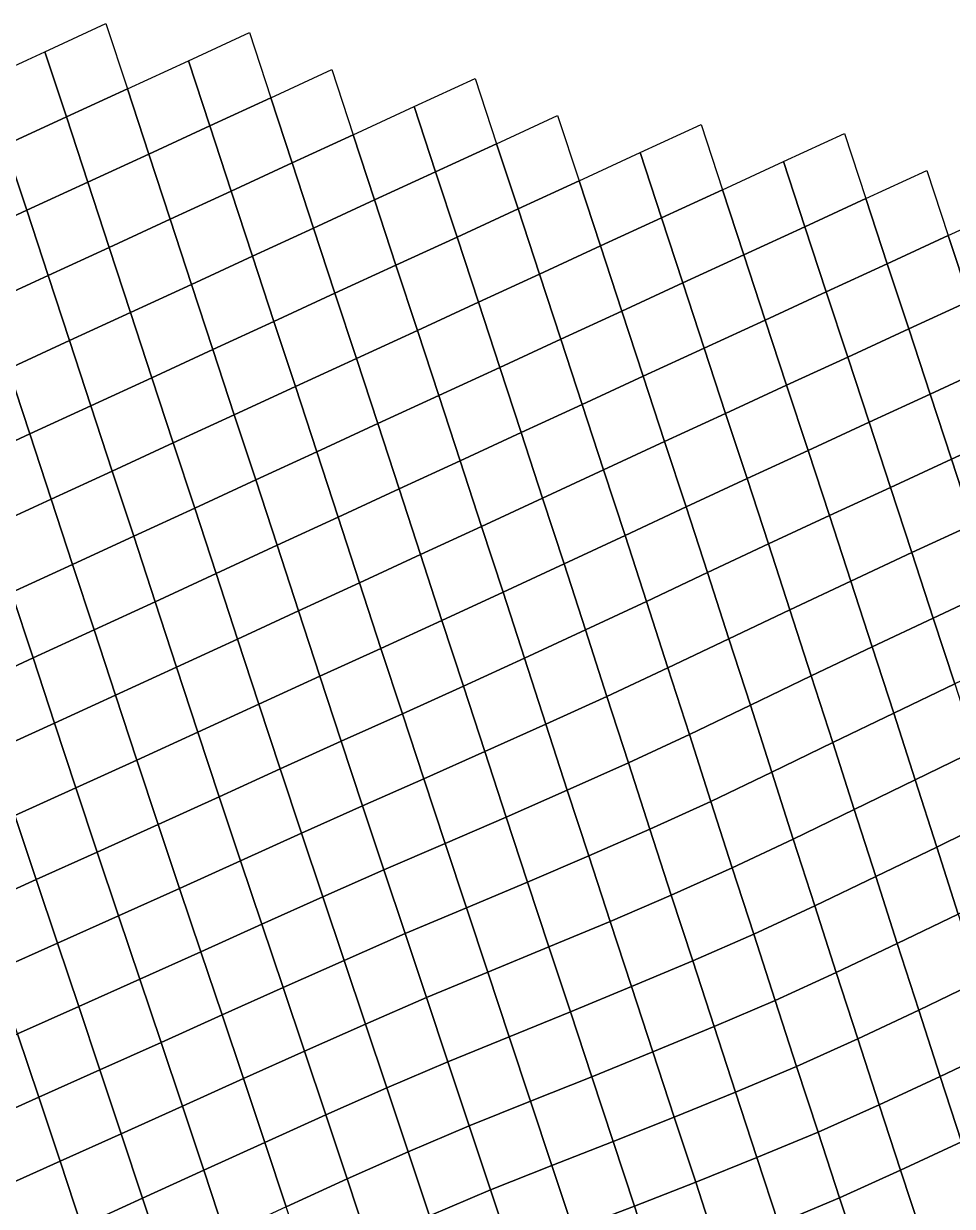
# Model space of a CAD drawing. Header units: metres. Extents: x -3.45 to 6.13, y -4.05 to 5.19.
# Drawn here: x 0.944 to 2.908, y 2.459 to 4.959 of the extents above; entities that cross this region are included whole.
import ezdxf

# ---------------------------------------------------------------- set-up
doc = ezdxf.new("R2010")
doc.units = ezdxf.units.M

msp = doc.modelspace()

# ---------------------------------------------------------------- linework, layer by layer
at = {"layer": 'A1'}
for points in [[(0.98879, 4.89959, -6.75465), (1.11782, 4.9591, -6.74967), (1.16306, 4.82127, -6.7131), (1.03402, 4.76184, -6.71798)], [(1.29209, 4.88078, -6.70812), (1.42113, 4.94021, -6.70325), (1.46637, 4.80246, -6.66657), (1.33733, 4.74303, -6.67145)], [(0.85975, 4.84016, -6.75953), (0.98879, 4.89959, -6.75465), (1.03402, 4.76184, -6.71798), (0.90499, 4.70232, -6.72296)], [(1.16306, 4.82127, -6.7131), (1.29209, 4.88078, -6.70812), (1.33733, 4.74303, -6.67145), (1.20829, 4.68352, -6.67643)], [(1.46637, 4.80246, -6.66657), (1.5954, 4.86198, -6.66159), (1.64064, 4.72414, -6.62503), (1.5116, 4.66471, -6.6299)], [(1.76967, 4.78365, -6.62004), (1.89871, 4.84308, -6.61517), (1.94394, 4.70533, -6.5785), (1.81491, 4.64591, -6.58337)], [(1.03402, 4.76184, -6.71798), (1.16306, 4.82127, -6.7131), (1.20829, 4.68352, -6.67643), (1.07925, 4.62409, -6.68131)], [(1.33733, 4.74303, -6.67145), (1.46637, 4.80246, -6.66657), (1.5116, 4.66471, -6.6299), (1.38257, 4.6052, -6.63488)], [(1.64064, 4.72414, -6.62503), (1.76967, 4.78365, -6.62004), (1.81491, 4.64591, -6.58337), (1.68587, 4.58639, -6.58835)], [(0.90499, 4.70232, -6.72296), (1.03402, 4.76184, -6.71798), (1.07925, 4.62409, -6.68131), (0.95022, 4.56458, -6.68629)], [(1.94394, 4.70533, -6.5785), (2.07298, 4.76485, -6.57351), (2.11821, 4.6271, -6.53684), (1.98918, 4.56759, -6.54182)], [(1.20829, 4.68352, -6.67643), (1.33733, 4.74303, -6.67145), (1.38257, 4.6052, -6.63488), (1.25353, 4.54577, -6.63976)], [(2.24725, 4.68653, -6.53197), (2.37628, 4.74604, -6.52699), (2.42152, 4.60821, -6.49042), (2.29248, 4.54878, -6.4953)], [(2.55056, 4.66772, -6.48544), (2.67959, 4.72715, -6.48056), (2.72483, 4.5894, -6.44389), (2.59579, 4.52997, -6.44877)], [(0.77595, 4.6429, -6.72784), (0.90499, 4.70232, -6.72296), (0.95022, 4.56458, -6.68629), (0.82118, 4.50515, -6.69116)], [(1.5116, 4.66471, -6.6299), (1.64064, 4.72414, -6.62503), (1.68587, 4.58639, -6.58835), (1.55683, 4.52696, -6.59323)], [(1.81491, 4.64591, -6.58337), (1.94394, 4.70533, -6.5785), (1.98918, 4.56759, -6.54182), (1.86014, 4.50816, -6.5467)], [(1.07925, 4.62409, -6.68131), (1.20829, 4.68352, -6.67643), (1.25353, 4.54577, -6.63976), (1.12449, 4.48626, -6.64474)], [(2.11821, 4.6271, -6.53684), (2.24725, 4.68653, -6.53197), (2.29248, 4.54878, -6.4953), (2.16345, 4.48927, -6.50028)], [(1.38257, 4.6052, -6.63488), (1.5116, 4.66471, -6.6299), (1.55683, 4.52696, -6.59323), (1.4278, 4.46745, -6.59821)], [(2.42152, 4.60821, -6.49042), (2.55056, 4.66772, -6.48544), (2.59579, 4.52997, -6.44877), (2.46676, 4.47046, -6.45375)], [(1.68587, 4.58639, -6.58835), (1.81491, 4.64591, -6.58337), (1.86014, 4.50816, -6.5467), (1.7311, 4.44864, -6.55168)], [(1.98918, 4.56759, -6.54182), (2.11821, 4.6271, -6.53684), (2.16345, 4.48927, -6.50028), (2.03441, 4.42984, -6.50515)], [(2.72483, 4.5894, -6.44389), (2.85386, 4.64892, -6.43891), (2.8991, 4.51117, -6.40224), (2.77006, 4.45165, -6.40722)], [(0.95022, 4.56458, -6.68629), (1.07925, 4.62409, -6.68131), (1.12449, 4.48626, -6.64474), (0.99545, 4.42683, -6.64962)], [(1.25353, 4.54577, -6.63976), (1.38257, 4.6052, -6.63488), (1.4278, 4.46745, -6.59821), (1.29876, 4.40802, -6.60309)], [(2.29248, 4.54878, -6.4953), (2.42152, 4.60821, -6.49042), (2.46676, 4.47046, -6.45375), (2.33772, 4.41103, -6.45862)], [(1.55683, 4.52696, -6.59323), (1.68587, 4.58639, -6.58835), (1.7311, 4.44864, -6.55168), (1.60207, 4.38921, -6.55656)], [(2.59579, 4.52997, -6.44877), (2.72483, 4.5894, -6.44389), (2.77006, 4.45165, -6.40722), (2.64102, 4.39222, -6.41209)], [(0.82118, 4.50515, -6.69116), (0.95022, 4.56458, -6.68629), (0.99545, 4.42683, -6.64962), (0.86642, 4.3674, -6.65449)], [(1.86014, 4.50816, -6.5467), (1.98918, 4.56759, -6.54182), (2.03441, 4.42984, -6.50515), (1.90538, 4.37032, -6.51013)], [(2.8991, 4.51117, -6.40224), (3.02813, 4.5706, -6.39736), (3.07337, 4.43285, -6.36069), (2.94433, 4.37333, -6.36567)], [(1.12449, 4.48626, -6.64474), (1.25353, 4.54577, -6.63976), (1.29876, 4.40802, -6.60309), (1.16973, 4.34851, -6.60807)], [(1.4278, 4.46745, -6.59821), (1.55683, 4.52696, -6.59323), (1.60207, 4.38921, -6.55656), (1.47303, 4.3297, -6.56154)], [(2.16345, 4.48927, -6.50028), (2.29248, 4.54878, -6.4953), (2.33772, 4.41103, -6.45862), (2.20868, 4.35152, -6.46361)], [(2.46676, 4.47046, -6.45375), (2.59579, 4.52997, -6.44877), (2.64102, 4.39222, -6.41209), (2.51199, 4.33271, -6.41708)], [(1.7311, 4.44864, -6.55168), (1.86014, 4.50816, -6.5467), (1.90538, 4.37032, -6.51013), (1.77634, 4.31089, -6.51501)], [(2.77006, 4.45165, -6.40722), (2.8991, 4.51117, -6.40224), (2.94433, 4.37333, -6.36567), (2.81529, 4.3139, -6.37055)], [(0.99545, 4.42683, -6.64962), (1.12449, 4.48626, -6.64474), (1.16973, 4.34851, -6.60807), (1.04069, 4.28908, -6.61294)], [(2.03441, 4.42984, -6.50515), (2.16345, 4.48927, -6.50028), (2.20868, 4.35152, -6.46361), (2.07964, 4.29209, -6.46848)], [(1.29876, 4.40802, -6.60309), (1.4278, 4.46745, -6.59821), (1.47303, 4.3297, -6.56154), (1.34399, 4.27027, -6.56641)], [(2.33772, 4.41103, -6.45862), (2.46676, 4.47046, -6.45375), (2.51199, 4.33271, -6.41708), (2.38295, 4.27328, -6.42195)], [(2.64102, 4.39222, -6.41209), (2.77006, 4.45165, -6.40722), (2.81529, 4.3139, -6.37055), (2.68626, 4.25439, -6.37553)], [(0.86642, 4.3674, -6.65449), (0.99545, 4.42683, -6.64962), (1.04069, 4.28908, -6.61294), (0.91165, 4.22956, -6.61793)], [(1.60207, 4.38921, -6.55656), (1.7311, 4.44864, -6.55168), (1.77634, 4.31089, -6.51501), (1.6473, 4.25138, -6.51999)], [(1.90538, 4.37032, -6.51013), (2.03441, 4.42984, -6.50515), (2.07964, 4.29209, -6.46848), (1.95061, 4.23257, -6.47346)], [(1.16973, 4.34851, -6.60807), (1.29876, 4.40802, -6.60309), (1.34399, 4.27027, -6.56641), (1.21496, 4.21076, -6.5714)], [(2.20868, 4.35152, -6.46361), (2.33772, 4.41103, -6.45862), (2.38295, 4.27328, -6.42195), (2.25392, 4.21377, -6.42693)], [(1.47303, 4.3297, -6.56154), (1.60207, 4.38921, -6.55656), (1.6473, 4.25138, -6.51999), (1.51826, 4.19195, -6.52487)], [(2.51199, 4.33271, -6.41708), (2.64102, 4.39222, -6.41209), (2.68626, 4.25439, -6.37553), (2.55722, 4.19496, -6.3804)], [(1.77634, 4.31089, -6.51501), (1.90538, 4.37032, -6.51013), (1.95061, 4.23257, -6.47346), (1.82157, 4.17315, -6.47834)], [(2.07964, 4.29209, -6.46848), (2.20868, 4.35152, -6.46361), (2.25392, 4.21377, -6.42693), (2.12488, 4.15434, -6.43181)], [(2.81529, 4.3139, -6.37055), (2.94433, 4.37333, -6.36567), (2.98957, 4.23558, -6.329), (2.86053, 4.17616, -6.33387)], [(1.04069, 4.28908, -6.61294), (1.16973, 4.34851, -6.60807), (1.21496, 4.21076, -6.5714), (1.08592, 4.15133, -6.57627)], [(1.34399, 4.27027, -6.56641), (1.47303, 4.3297, -6.56154), (1.51826, 4.19195, -6.52487), (1.38923, 4.13244, -6.52985)], [(2.38295, 4.27328, -6.42195), (2.51199, 4.33271, -6.41708), (2.55722, 4.19496, -6.3804), (2.42819, 4.13545, -6.38539)], [(1.6473, 4.25138, -6.51999), (1.77634, 4.31089, -6.51501), (1.82157, 4.17315, -6.47834), (1.69254, 4.11363, -6.48332)], [(2.68626, 4.25439, -6.37553), (2.81529, 4.3139, -6.37055), (2.86053, 4.17616, -6.33387), (2.73149, 4.11664, -6.33886)], [(0.91165, 4.22956, -6.61793), (1.04069, 4.28908, -6.61294), (1.08592, 4.15133, -6.57627), (0.95689, 4.09182, -6.58125)], [(1.95061, 4.23257, -6.47346), (2.07964, 4.29209, -6.46848), (2.12488, 4.15434, -6.43181), (1.99584, 4.09482, -6.43679)], [(1.21496, 4.21076, -6.5714), (1.34399, 4.27027, -6.56641), (1.38923, 4.13244, -6.52985), (1.26019, 4.07301, -6.53472)], [(1.51826, 4.19195, -6.52487), (1.6473, 4.25138, -6.51999), (1.69254, 4.11363, -6.48332), (1.5635, 4.0542, -6.48819)], [(2.25392, 4.21377, -6.42693), (2.38295, 4.27328, -6.42195), (2.42819, 4.13545, -6.38539), (2.29915, 4.07602, -6.39026)], [(2.55722, 4.19496, -6.3804), (2.68626, 4.25439, -6.37553), (2.73149, 4.11664, -6.33886), (2.60245, 4.05721, -6.34373)], [(0.78261, 4.17014, -6.6228), (0.91165, 4.22956, -6.61793), (0.95689, 4.09182, -6.58125), (0.82785, 4.03239, -6.58613)], [(1.82157, 4.17315, -6.47834), (1.95061, 4.23257, -6.47346), (1.99584, 4.09482, -6.43679), (1.8668, 4.0354, -6.44167)], [(2.86053, 4.17616, -6.33387), (2.98957, 4.23558, -6.329), (3.0348, 4.09783, -6.29233), (2.90577, 4.03832, -6.29731)], [(1.08592, 4.15133, -6.57627), (1.21496, 4.21076, -6.5714), (1.26019, 4.07301, -6.53472), (1.13116, 4.01349, -6.53971)], [(2.12488, 4.15434, -6.43181), (2.25392, 4.21377, -6.42693), (2.29915, 4.07602, -6.39026), (2.17014, 4.01607, -6.39578)], [(1.38923, 4.13244, -6.52985), (1.51826, 4.19195, -6.52487), (1.5635, 4.0542, -6.48819), (1.43446, 3.99469, -6.49318)], [(2.42819, 4.13545, -6.38539), (2.55722, 4.19496, -6.3804), (2.60245, 4.05721, -6.34373), (2.47342, 3.9977, -6.34871)], [(2.73149, 4.11664, -6.33886), (2.86053, 4.17616, -6.33387), (2.90577, 4.03832, -6.29731), (2.77673, 3.97889, -6.30218)], [(0.95689, 4.09182, -6.58125), (1.08592, 4.15133, -6.57627), (1.13116, 4.01349, -6.53971), (1.00212, 3.95407, -6.54458)], [(1.69254, 4.11363, -6.48332), (1.82157, 4.17315, -6.47834), (1.8668, 4.0354, -6.44167), (1.73777, 3.97588, -6.44665)], [(1.99584, 4.09482, -6.43679), (2.12488, 4.15434, -6.43181), (2.17014, 4.01607, -6.39578), (2.04112, 3.9563, -6.40108)], [(1.26019, 4.07301, -6.53472), (1.38923, 4.13244, -6.52985), (1.43446, 3.99469, -6.49318), (1.30543, 3.93526, -6.49805)], [(2.29915, 4.07602, -6.39026), (2.42819, 4.13545, -6.38539), (2.47342, 3.9977, -6.34871), (2.34441, 3.93775, -6.35423)], [(1.5635, 4.0542, -6.48819), (1.69254, 4.11363, -6.48332), (1.73777, 3.97588, -6.44665), (1.60875, 3.9162, -6.45184)], [(2.60245, 4.05721, -6.34373), (2.73149, 4.11664, -6.33886), (2.77673, 3.97889, -6.30218), (2.64769, 3.91938, -6.30717)], [(0.82785, 4.03239, -6.58613), (0.95689, 4.09182, -6.58125), (1.00212, 3.95407, -6.54458), (0.87309, 3.89455, -6.54956)], [(1.8668, 4.0354, -6.44167), (1.99584, 4.09482, -6.43679), (2.04112, 3.9563, -6.40108), (1.91209, 3.89662, -6.40628)], [(2.17014, 4.01607, -6.39578), (2.29915, 4.07602, -6.39026), (2.34441, 3.93775, -6.35423), (2.21543, 3.87721, -6.3605)], [(2.90577, 4.03832, -6.29731), (3.0348, 4.09783, -6.29233), (3.08003, 3.96009, -6.25565), (2.951, 3.90057, -6.26064)], [(1.13116, 4.01349, -6.53971), (1.26019, 4.07301, -6.53472), (1.30543, 3.93526, -6.49805), (1.1764, 3.87557, -6.50325)], [(1.43446, 3.99469, -6.49318), (1.5635, 4.0542, -6.48819), (1.60875, 3.9162, -6.45184), (1.47972, 3.85651, -6.45704)], [(2.47342, 3.9977, -6.34871), (2.60245, 4.05721, -6.34373), (2.64769, 3.91938, -6.30717), (2.51869, 3.85935, -6.31279)], [(1.73777, 3.97588, -6.44665), (1.8668, 4.0354, -6.44167), (1.91209, 3.89662, -6.40628), (1.78307, 3.83693, -6.41147)], [(2.77673, 3.97889, -6.30218), (2.90577, 4.03832, -6.29731), (2.951, 3.90057, -6.26064), (2.82196, 3.84114, -6.26551)], [(1.00212, 3.95407, -6.54458), (1.13116, 4.01349, -6.53971), (1.1764, 3.87557, -6.50325), (1.04737, 3.81606, -6.50823)], [(2.04112, 3.9563, -6.40108), (2.17014, 4.01607, -6.39578), (2.21543, 3.87721, -6.3605), (2.08642, 3.81726, -6.36601)], [(1.30543, 3.93526, -6.49805), (1.43446, 3.99469, -6.49318), (1.47972, 3.85651, -6.45704), (1.35069, 3.797, -6.46202)], [(1.60875, 3.9162, -6.45184), (1.73777, 3.97588, -6.44665), (1.78307, 3.83693, -6.41147), (1.65406, 3.77699, -6.41699)], [(2.34441, 3.93775, -6.35423), (2.47342, 3.9977, -6.34871), (2.51869, 3.85935, -6.31279), (2.38971, 3.7988, -6.31906)], [(2.64769, 3.91938, -6.30717), (2.77673, 3.97889, -6.30218), (2.82196, 3.84114, -6.26551), (2.69296, 3.78103, -6.27124)], [(0.87309, 3.89455, -6.54956), (1.00212, 3.95407, -6.54458), (1.04737, 3.81606, -6.50823), (0.91834, 3.75646, -6.51332)], [(1.91209, 3.89662, -6.40628), (2.04112, 3.9563, -6.40108), (2.08642, 3.81726, -6.36601), (1.9574, 3.75749, -6.37132)], [(1.1764, 3.87557, -6.50325), (1.30543, 3.93526, -6.49805), (1.35069, 3.797, -6.46202), (1.22167, 3.73722, -6.46732)], [(2.21543, 3.87721, -6.3605), (2.34441, 3.93775, -6.35423), (2.38971, 3.7988, -6.31906), (2.26076, 3.73774, -6.32596)], [(1.47972, 3.85651, -6.45704), (1.60875, 3.9162, -6.45184), (1.65406, 3.77699, -6.41699), (1.52501, 3.71773, -6.42165)], [(2.51869, 3.85935, -6.31279), (2.64769, 3.91938, -6.30717), (2.69296, 3.78103, -6.27124), (2.56399, 3.72031, -6.27772)], [(2.82196, 3.84114, -6.26551), (2.951, 3.90057, -6.26064), (2.99623, 3.76282, -6.22396), (2.86723, 3.70271, -6.2297)], [(1.04737, 3.81606, -6.50823), (1.1764, 3.87557, -6.50325), (1.22167, 3.73722, -6.46732), (1.09264, 3.67762, -6.47241)], [(1.78307, 3.83693, -6.41147), (1.91209, 3.89662, -6.40628), (1.9574, 3.75749, -6.37132), (1.82837, 3.69789, -6.37641)], [(2.08642, 3.81726, -6.36601), (2.21543, 3.87721, -6.3605), (2.26076, 3.73774, -6.32596), (2.13175, 3.67762, -6.33169)], [(1.35069, 3.797, -6.46202), (1.47972, 3.85651, -6.45704), (1.52501, 3.71773, -6.42165), (1.39597, 3.65839, -6.42642)], [(2.38971, 3.7988, -6.31906), (2.51869, 3.85935, -6.31279), (2.56399, 3.72031, -6.27772), (2.43505, 3.65907, -6.28484)], [(1.65406, 3.77699, -6.41699), (1.78307, 3.83693, -6.41147), (1.82837, 3.69789, -6.37641), (1.69933, 3.63855, -6.38117)], [(2.69296, 3.78103, -6.27124), (2.82196, 3.84114, -6.26551), (2.86723, 3.70271, -6.2297), (2.73827, 3.6419, -6.23628)], [(0.91834, 3.75646, -6.51332), (1.04737, 3.81606, -6.50823), (1.09264, 3.67762, -6.47241), (0.96359, 3.61837, -6.47707)], [(1.9574, 3.75749, -6.37132), (2.08642, 3.81726, -6.36601), (2.13175, 3.67762, -6.33169), (2.00273, 3.61794, -6.33689)], [(1.22167, 3.73722, -6.46732), (1.35069, 3.797, -6.46202), (1.39597, 3.65839, -6.42642), (1.26693, 3.59887, -6.4314)], [(1.52501, 3.71773, -6.42165), (1.65406, 3.77699, -6.41699), (1.69933, 3.63855, -6.38117), (1.57025, 3.57981, -6.38519)], [(2.26076, 3.73774, -6.32596), (2.38971, 3.7988, -6.31906), (2.43505, 3.65907, -6.28484), (2.30612, 3.5975, -6.29239)], [(2.56399, 3.72031, -6.27772), (2.69296, 3.78103, -6.27124), (2.73827, 3.6419, -6.23628), (2.60933, 3.5805, -6.24362)], [(0.78931, 3.69686, -6.51841), (0.91834, 3.75646, -6.51332), (0.96359, 3.61837, -6.47707), (0.83455, 3.55902, -6.48184)], [(1.82837, 3.69789, -6.37641), (1.9574, 3.75749, -6.37132), (2.00273, 3.61794, -6.33689), (1.87366, 3.55911, -6.34102)], [(2.86723, 3.70271, -6.2297), (2.99623, 3.76282, -6.22396), (3.0415, 3.62439, -6.18815), (2.91254, 3.5635, -6.19484)], [(1.09264, 3.67762, -6.47241), (1.22167, 3.73722, -6.46732), (1.26693, 3.59887, -6.4314), (1.13788, 3.53962, -6.43606)], [(2.13175, 3.67762, -6.33169), (2.26076, 3.73774, -6.32596), (2.30612, 3.5975, -6.29239), (2.17713, 3.53729, -6.29823)], [(1.39597, 3.65839, -6.42642), (1.52501, 3.71773, -6.42165), (1.57025, 3.57981, -6.38519), (1.44119, 3.52081, -6.38953)], [(2.43505, 3.65907, -6.28484), (2.56399, 3.72031, -6.27772), (2.60933, 3.5805, -6.24362), (2.48043, 3.51849, -6.2517)], [(2.73827, 3.6419, -6.23628), (2.86723, 3.70271, -6.2297), (2.91254, 3.5635, -6.19484), (2.78362, 3.50192, -6.20239)], [(0.96359, 3.61837, -6.47707), (1.09264, 3.67762, -6.47241), (1.13788, 3.53962, -6.43606), (1.00882, 3.4807, -6.4403)], [(1.69933, 3.63855, -6.38117), (1.82837, 3.69789, -6.37641), (1.87366, 3.55911, -6.34102), (1.74457, 3.50063, -6.34472)], [(2.00273, 3.61794, -6.33689), (2.13175, 3.67762, -6.33169), (2.17713, 3.53729, -6.29823), (2.04806, 3.4783, -6.30257)], [(1.26693, 3.59887, -6.4314), (1.39597, 3.65839, -6.42642), (1.44119, 3.52081, -6.38953), (1.31214, 3.46155, -6.39419)], [(2.30612, 3.5975, -6.29239), (2.43505, 3.65907, -6.28484), (2.48043, 3.51849, -6.2517), (2.35154, 3.45639, -6.25989)], [(1.57025, 3.57981, -6.38519), (1.69933, 3.63855, -6.38117), (1.74457, 3.50063, -6.34472), (1.61545, 3.44266, -6.34777)], [(2.60933, 3.5805, -6.24362), (2.73827, 3.6419, -6.23628), (2.78362, 3.50192, -6.20239), (2.65473, 3.43974, -6.21069)], [(0.83455, 3.55902, -6.48184), (0.96359, 3.61837, -6.47707), (1.00882, 3.4807, -6.4403), (0.87975, 3.42179, -6.44453)], [(1.87366, 3.55911, -6.34102), (2.00273, 3.61794, -6.33689), (2.04806, 3.4783, -6.30257), (1.91894, 3.42042, -6.30552)], [(1.13788, 3.53962, -6.43606), (1.26693, 3.59887, -6.4314), (1.31214, 3.46155, -6.39419), (1.18308, 3.40247, -6.39864)], [(1.44119, 3.52081, -6.38953), (1.57025, 3.57981, -6.38519), (1.61545, 3.44266, -6.34777), (1.48637, 3.38409, -6.35158)], [(2.17713, 3.53729, -6.29823), (2.30612, 3.5975, -6.29239), (2.35154, 3.45639, -6.25989), (2.22251, 3.39671, -6.26509)], [(2.48043, 3.51849, -6.2517), (2.60933, 3.5805, -6.24362), (2.65473, 3.43974, -6.21069), (2.52587, 3.37687, -6.21985)], [(1.74457, 3.50063, -6.34472), (1.87366, 3.55911, -6.34102), (1.91894, 3.42042, -6.30552), (1.78979, 3.36305, -6.30783)], [(2.78362, 3.50192, -6.20239), (2.91254, 3.5635, -6.19484), (2.9579, 3.42334, -6.16117), (2.82902, 3.36099, -6.16968)], [(1.00882, 3.4807, -6.4403), (1.13788, 3.53962, -6.43606), (1.18308, 3.40247, -6.39864), (1.054, 3.3439, -6.40245)], [(2.04806, 3.4783, -6.30257), (2.17713, 3.53729, -6.29823), (2.22251, 3.39671, -6.26509), (2.0934, 3.33866, -6.26825)], [(1.31214, 3.46155, -6.39419), (1.44119, 3.52081, -6.38953), (1.48637, 3.38409, -6.35158), (1.35731, 3.32509, -6.35592)], [(1.61545, 3.44266, -6.34777), (1.74457, 3.50063, -6.34472), (1.78979, 3.36305, -6.30783), (1.66062, 3.30612, -6.3096)], [(2.35154, 3.45639, -6.25989), (2.48043, 3.51849, -6.2517), (2.52587, 3.37687, -6.21985), (2.39695, 3.31538, -6.22729)], [(2.65473, 3.43974, -6.21069), (2.78362, 3.50192, -6.20239), (2.82902, 3.36099, -6.16968), (2.70018, 3.29786, -6.17915)], [(0.87975, 3.42179, -6.44453), (1.00882, 3.4807, -6.4403), (1.054, 3.3439, -6.40245), (0.92491, 3.28533, -6.40625)], [(1.91894, 3.42042, -6.30552), (2.04806, 3.4783, -6.30257), (2.0934, 3.33866, -6.26825), (1.96422, 3.28181, -6.26992)], [(1.18308, 3.40247, -6.39864), (1.31214, 3.46155, -6.39419), (1.35731, 3.32509, -6.35592), (1.22823, 3.26627, -6.36004)], [(2.22251, 3.39671, -6.26509), (2.35154, 3.45639, -6.25989), (2.39695, 3.31538, -6.22729), (2.26786, 3.25681, -6.23109)], [(1.48637, 3.38409, -6.35158), (1.61545, 3.44266, -6.34777), (1.66062, 3.30612, -6.3096), (1.53151, 3.24806, -6.31276)], [(2.52587, 3.37687, -6.21985), (2.65473, 3.43974, -6.21069), (2.70018, 3.29786, -6.17915), (2.5713, 3.23542, -6.18777)], [(1.054, 3.3439, -6.40245), (1.18308, 3.40247, -6.39864), (1.22823, 3.26627, -6.36004), (1.09914, 3.20796, -6.36353)], [(1.78979, 3.36305, -6.30783), (1.91894, 3.42042, -6.30552), (1.96422, 3.28181, -6.26992), (1.83499, 3.22599, -6.2703)], [(2.82902, 3.36099, -6.16968), (2.9579, 3.42334, -6.16117), (3.00332, 3.28215, -6.12877), (2.87449, 3.21885, -6.13846)], [(1.35731, 3.32509, -6.35592), (1.48637, 3.38409, -6.35158), (1.53151, 3.24806, -6.31276), (1.40241, 3.18967, -6.31636)], [(2.0934, 3.33866, -6.26825), (2.22251, 3.39671, -6.26509), (2.26786, 3.25681, -6.23109), (2.13868, 3.20005, -6.23265)], [(2.39695, 3.31538, -6.22729), (2.52587, 3.37687, -6.21985), (2.5713, 3.23542, -6.18777), (2.44234, 3.17462, -6.19436)], [(1.66062, 3.30612, -6.3096), (1.78979, 3.36305, -6.30783), (1.83499, 3.22599, -6.2703), (1.70574, 3.17043, -6.27036)], [(2.70018, 3.29786, -6.17915), (2.82902, 3.36099, -6.16968), (2.87449, 3.21885, -6.13846), (2.74562, 3.15624, -6.1473)], [(0.92491, 3.28533, -6.40625), (1.054, 3.3439, -6.40245), (1.09914, 3.20796, -6.36353), (0.97003, 3.14982, -6.3668)], [(1.22823, 3.26627, -6.36004), (1.35731, 3.32509, -6.35592), (1.40241, 3.18967, -6.31636), (1.27332, 3.13127, -6.31995)], [(1.96422, 3.28181, -6.26992), (2.0934, 3.33866, -6.26825), (2.13868, 3.20005, -6.23265), (2.00943, 3.14457, -6.23261)], [(1.53151, 3.24806, -6.31276), (1.66062, 3.30612, -6.3096), (1.70574, 3.17043, -6.27036), (1.57658, 3.11324, -6.27245)], [(2.26786, 3.25681, -6.23109), (2.39695, 3.31538, -6.22729), (2.44234, 3.17462, -6.19436), (2.31319, 3.11717, -6.19677)], [(0.79582, 3.22694, -6.40984), (0.92491, 3.28533, -6.40625), (0.97003, 3.14982, -6.3668), (0.84091, 3.09194, -6.36975)], [(1.83499, 3.22599, -6.2703), (1.96422, 3.28181, -6.26992), (2.00943, 3.14457, -6.23261), (1.88011, 3.09031, -6.23106)], [(2.5713, 3.23542, -6.18777), (2.70018, 3.29786, -6.17915), (2.74562, 3.15624, -6.1473), (2.61672, 3.09432, -6.15527)], [(2.87449, 3.21885, -6.13846), (3.00332, 3.28215, -6.12877), (3.04879, 3.13993, -6.09766), (2.91994, 3.07706, -6.10682)], [(1.09914, 3.20796, -6.36353), (1.22823, 3.26627, -6.36004), (1.27332, 3.13127, -6.31995), (1.14421, 3.07322, -6.32311)], [(2.13868, 3.20005, -6.23265), (2.26786, 3.25681, -6.23109), (2.31319, 3.11717, -6.19677), (2.18395, 3.06161, -6.19684)], [(1.40241, 3.18967, -6.31636), (1.53151, 3.24806, -6.31276), (1.57658, 3.11324, -6.27245), (1.44746, 3.05544, -6.2753)], [(1.70574, 3.17043, -6.27036), (1.83499, 3.22599, -6.2703), (1.88011, 3.09031, -6.23106), (1.75081, 3.03578, -6.22984)], [(2.44234, 3.17462, -6.19436), (2.5713, 3.23542, -6.18777), (2.61672, 3.09432, -6.15527), (2.48771, 3.03429, -6.1609)], [(0.97003, 3.14982, -6.3668), (1.09914, 3.20796, -6.36353), (1.14421, 3.07322, -6.32311), (1.01508, 3.01542, -6.32595)], [(2.00943, 3.14457, -6.23261), (2.13868, 3.20005, -6.23265), (2.18395, 3.06161, -6.19684), (2.05462, 3.00751, -6.19508)], [(2.74562, 3.15624, -6.1473), (2.87449, 3.21885, -6.13846), (2.91994, 3.07706, -6.10682), (2.79105, 3.01497, -6.11501)], [(1.27332, 3.13127, -6.31995), (1.40241, 3.18967, -6.31636), (1.44746, 3.05544, -6.2753), (1.31835, 2.99739, -6.27846)], [(0.84091, 3.09194, -6.36975), (0.97003, 3.14982, -6.3668), (1.01508, 3.01542, -6.32595), (0.88594, 2.95789, -6.32847)], [(1.57658, 3.11324, -6.27245), (1.70574, 3.17043, -6.27036), (1.75081, 3.03578, -6.22984), (1.62161, 2.97927, -6.23107)], [(2.31319, 3.11717, -6.19677), (2.44234, 3.17462, -6.19436), (2.48771, 3.03429, -6.1609), (2.35851, 2.97796, -6.16192)], [(2.61672, 3.09432, -6.15527), (2.74562, 3.15624, -6.1473), (2.79105, 3.01497, -6.11501), (2.66211, 2.95356, -6.12235)], [(1.14421, 3.07322, -6.32311), (1.27332, 3.13127, -6.31995), (1.31835, 2.99739, -6.27846), (1.18923, 2.93934, -6.28162)], [(1.88011, 3.09031, -6.23106), (2.00943, 3.14457, -6.23261), (2.05462, 3.00751, -6.19508), (1.92526, 2.95419, -6.19236)], [(1.44746, 3.05544, -6.2753), (1.57658, 3.11324, -6.27245), (1.62161, 2.97927, -6.23107), (1.49247, 2.92174, -6.2336)], [(2.18395, 3.06161, -6.19684), (2.31319, 3.11717, -6.19677), (2.35851, 2.97796, -6.16192), (2.22919, 2.92369, -6.16038)], [(1.75081, 3.03578, -6.22984), (1.88011, 3.09031, -6.23106), (1.92526, 2.95419, -6.19236), (1.79591, 2.90052, -6.19006)], [(2.48771, 3.03429, -6.1609), (2.61672, 3.09432, -6.15527), (2.66211, 2.95356, -6.12235), (2.53306, 2.89448, -6.12679)], [(2.79105, 3.01497, -6.11501), (2.91994, 3.07706, -6.10682), (2.96537, 2.9357, -6.07464), (2.83644, 2.87413, -6.08219)], [(1.01508, 3.01542, -6.32595), (1.14421, 3.07322, -6.32311), (1.18923, 2.93934, -6.28162), (1.06011, 2.88154, -6.28447)], [(1.31835, 2.99739, -6.27846), (1.44746, 3.05544, -6.2753), (1.49247, 2.92174, -6.2336), (1.36335, 2.86386, -6.23655)], [(2.05462, 3.00751, -6.19508), (2.18395, 3.06161, -6.19684), (2.22919, 2.92369, -6.16038), (2.09983, 2.87028, -6.15776)], [(1.62161, 2.97927, -6.23107), (1.75081, 3.03578, -6.22984), (1.79591, 2.90052, -6.19006), (1.66669, 2.84453, -6.19066)], [(2.35851, 2.97796, -6.16192), (2.48771, 3.03429, -6.1609), (2.53306, 2.89448, -6.12679), (2.40378, 2.83944, -6.12621)], [(0.88594, 2.95789, -6.32847), (1.01508, 3.01542, -6.32595), (1.06011, 2.88154, -6.28447), (0.93097, 2.82401, -6.28699)], [(1.92526, 2.95419, -6.19236), (2.05462, 3.00751, -6.19508), (2.09983, 2.87028, -6.15776), (1.97042, 2.81782, -6.15397)], [(2.66211, 2.95356, -6.12235), (2.79105, 3.01497, -6.11501), (2.83644, 2.87413, -6.08219), (2.70748, 2.81332, -6.08878)], [(1.18923, 2.93934, -6.28162), (1.31835, 2.99739, -6.27846), (1.36335, 2.86386, -6.23655), (1.23424, 2.80572, -6.23982)], [(1.49247, 2.92174, -6.2336), (1.62161, 2.97927, -6.23107), (1.66669, 2.84453, -6.19066), (1.53752, 2.78751, -6.19254)], [(2.22919, 2.92369, -6.16038), (2.35851, 2.97796, -6.16192), (2.40378, 2.83944, -6.12621), (2.27443, 2.78577, -6.12392)], [(1.79591, 2.90052, -6.19006), (1.92526, 2.95419, -6.19236), (1.97042, 2.81782, -6.15397), (1.84102, 2.76501, -6.15061)], [(2.53306, 2.89448, -6.12679), (2.66211, 2.95356, -6.12235), (2.70748, 2.81332, -6.08878), (2.57837, 2.75518, -6.09205)], [(1.06011, 2.88154, -6.28447), (1.18923, 2.93934, -6.28162), (1.23424, 2.80572, -6.23982), (1.10513, 2.74767, -6.24298)], [(2.83644, 2.87413, -6.08219), (2.96537, 2.9357, -6.07464), (3.01077, 2.79477, -6.04193), (2.88181, 2.73388, -6.04862)], [(1.36335, 2.86386, -6.23655), (1.49247, 2.92174, -6.2336), (1.53752, 2.78751, -6.19254), (1.4084, 2.72955, -6.19559)], [(1.66669, 2.84453, -6.19066), (1.79591, 2.90052, -6.19006), (1.84102, 2.76501, -6.15061), (1.71177, 2.70954, -6.15056)], [(2.09983, 2.87028, -6.15776), (2.22919, 2.92369, -6.16038), (2.27443, 2.78577, -6.12392), (2.14503, 2.73313, -6.12034)], [(0.93097, 2.82401, -6.28699), (1.06011, 2.88154, -6.28447), (1.10513, 2.74767, -6.24298), (0.976, 2.68996, -6.24571)], [(2.40378, 2.83944, -6.12621), (2.53306, 2.89448, -6.12679), (2.57837, 2.75518, -6.09205), (2.44906, 2.70083, -6.09061)], [(1.23424, 2.80572, -6.23982), (1.36335, 2.86386, -6.23655), (1.4084, 2.72955, -6.19559), (1.27931, 2.67115, -6.19918)], [(1.97042, 2.81782, -6.15397), (2.09983, 2.87028, -6.15776), (2.14503, 2.73313, -6.12034), (2.01557, 2.68162, -6.11537)], [(2.70748, 2.81332, -6.08878), (2.83644, 2.87413, -6.08219), (2.88181, 2.73388, -6.04862), (2.75281, 2.67377, -6.05435)], [(1.53752, 2.78751, -6.19254), (1.66669, 2.84453, -6.19066), (1.71177, 2.70954, -6.15056), (1.5826, 2.6526, -6.15233)], [(2.27443, 2.78577, -6.12392), (2.40378, 2.83944, -6.12621), (2.44906, 2.70083, -6.09061), (2.31967, 2.64793, -6.08735)], [(0.80182, 2.76656, -6.2894), (0.93097, 2.82401, -6.28699), (0.976, 2.68996, -6.24571), (0.84687, 2.63233, -6.24834)], [(1.10513, 2.74767, -6.24298), (1.23424, 2.80572, -6.23982), (1.27931, 2.67115, -6.19918), (1.15021, 2.61284, -6.20267)], [(1.84102, 2.76501, -6.15061), (1.97042, 2.81782, -6.15397), (2.01557, 2.68162, -6.11537), (1.88614, 2.6295, -6.11115)], [(2.57837, 2.75518, -6.09205), (2.70748, 2.81332, -6.08878), (2.75281, 2.67377, -6.05435), (2.62368, 2.61597, -6.05719)], [(1.4084, 2.72955, -6.19559), (1.53752, 2.78751, -6.19254), (1.5826, 2.6526, -6.15233), (1.4535, 2.59429, -6.15582)], [(2.14503, 2.73313, -6.12034), (2.27443, 2.78577, -6.12392), (2.31967, 2.64793, -6.08735), (2.19022, 2.59624, -6.0826)], [(2.88181, 2.73388, -6.04862), (3.01077, 2.79477, -6.04193), (3.0561, 2.6553, -6.00739), (2.92708, 2.59545, -6.0128)], [(1.71177, 2.70954, -6.15056), (1.84102, 2.76501, -6.15061), (1.88614, 2.6295, -6.11115), (1.75686, 2.57445, -6.11057)], [(2.44906, 2.70083, -6.09061), (2.57837, 2.75518, -6.09205), (2.62368, 2.61597, -6.05719), (2.49433, 2.56239, -6.05479)], [(0.976, 2.68996, -6.24571), (1.10513, 2.74767, -6.24298), (1.15021, 2.61284, -6.20267), (1.0211, 2.5547, -6.20594)], [(1.27931, 2.67115, -6.19918), (1.4084, 2.72955, -6.19559), (1.4535, 2.59429, -6.15582), (1.32443, 2.53547, -6.15994)], [(2.01557, 2.68162, -6.11537), (2.14503, 2.73313, -6.12034), (2.19022, 2.59624, -6.0826), (2.06069, 2.54584, -6.07624)], [(2.75281, 2.67377, -6.05435), (2.88181, 2.73388, -6.04862), (2.92708, 2.59545, -6.0128), (2.79807, 2.53559, -6.01821)], [(1.5826, 2.6526, -6.15233), (1.71177, 2.70954, -6.15056), (1.75686, 2.57445, -6.11057), (1.62771, 2.51717, -6.11277)], [(2.31967, 2.64793, -6.08735), (2.44906, 2.70083, -6.09061), (2.49433, 2.56239, -6.05479), (2.3649, 2.51036, -6.05047)], [(0.84687, 2.63233, -6.24834), (0.976, 2.68996, -6.24571), (1.0211, 2.5547, -6.20594), (0.89198, 2.49673, -6.209)], [(1.88614, 2.6295, -6.11115), (2.01557, 2.68162, -6.11537), (2.06069, 2.54584, -6.07624), (1.93124, 2.49424, -6.07138)], [(1.15021, 2.61284, -6.20267), (1.27931, 2.67115, -6.19918), (1.32443, 2.53547, -6.15994), (1.19537, 2.47638, -6.16439)], [(1.4535, 2.59429, -6.15582), (1.5826, 2.6526, -6.15233), (1.62771, 2.51717, -6.11277), (1.49865, 2.45809, -6.11722)], [(2.62368, 2.61597, -6.05719), (2.75281, 2.67377, -6.05435), (2.79807, 2.53559, -6.01821), (2.66896, 2.47745, -6.02148)], [(1.75686, 2.57445, -6.11057), (1.88614, 2.6295, -6.11115), (1.93124, 2.49424, -6.07138), (1.80197, 2.43903, -6.07101)], [(2.19022, 2.59624, -6.0826), (2.31967, 2.64793, -6.08735), (2.3649, 2.51036, -6.05047), (2.23539, 2.4597, -6.04443)], [(1.0211, 2.5547, -6.20594), (1.15021, 2.61284, -6.20267), (1.19537, 2.47638, -6.16439), (1.06629, 2.41773, -6.1683)], [(2.49433, 2.56239, -6.05479), (2.62368, 2.61597, -6.05719), (2.66896, 2.47745, -6.02148), (2.53966, 2.42284, -6.02037)], [(1.32443, 2.53547, -6.15994), (1.4535, 2.59429, -6.15582), (1.49865, 2.45809, -6.11722), (1.36963, 2.39832, -6.12252)], [(2.06069, 2.54584, -6.07624), (2.19022, 2.59624, -6.0826), (2.23539, 2.4597, -6.04443), (2.10581, 2.41033, -6.03679)], [(2.79807, 2.53559, -6.01821), (2.92708, 2.59545, -6.0128), (2.97225, 2.45899, -5.97453), (2.84323, 2.39913, -5.97994)], [(0.89198, 2.49673, -6.209), (1.0211, 2.5547, -6.20594), (1.06629, 2.41773, -6.1683), (0.9372, 2.35933, -6.17189)], [(1.62771, 2.51717, -6.11277), (1.75686, 2.57445, -6.11057), (1.80197, 2.43903, -6.07101), (1.67286, 2.38089, -6.07428)], [(2.3649, 2.51036, -6.05047), (2.49433, 2.56239, -6.05479), (2.53966, 2.42284, -6.02037), (2.41026, 2.37012, -6.0169)], [(1.19537, 2.47638, -6.16439), (1.32443, 2.53547, -6.15994), (1.36963, 2.39832, -6.12252), (1.24062, 2.33837, -6.12804)], [(1.93124, 2.49424, -6.07138), (2.06069, 2.54584, -6.07624), (2.10581, 2.41033, -6.03679), (1.97632, 2.35924, -6.03128)], [(2.66896, 2.47745, -6.02148), (2.79807, 2.53559, -6.01821), (2.84323, 2.39913, -5.97994), (2.71415, 2.34047, -5.98385)], [(1.49865, 2.45809, -6.11722), (1.62771, 2.51717, -6.11277), (1.67286, 2.38089, -6.07428), (1.54387, 2.32051, -6.08033)], [(2.23539, 2.4597, -6.04443), (2.3649, 2.51036, -6.05047), (2.41026, 2.37012, -6.0169), (2.28077, 2.3192, -6.01118)], [(1.06629, 2.41773, -6.1683), (1.19537, 2.47638, -6.16439), (1.24062, 2.33837, -6.12804), (1.11159, 2.27886, -6.13302)], [(1.80197, 2.43903, -6.07101), (1.93124, 2.49424, -6.07138), (1.97632, 2.35924, -6.03128), (1.8471, 2.30326, -6.03188)], [(2.53966, 2.42284, -6.02037), (2.66896, 2.47745, -6.02148), (2.71415, 2.34047, -5.98385), (2.58493, 2.2844, -5.98455)], [(2.10581, 2.41033, -6.03679), (2.23539, 2.4597, -6.04443), (2.28077, 2.3192, -6.01118), (2.1512, 2.26957, -6.00386)]]:
    msp.add_3dface(points, dxfattribs=at)

doc.saveas('drawing.dxf')
